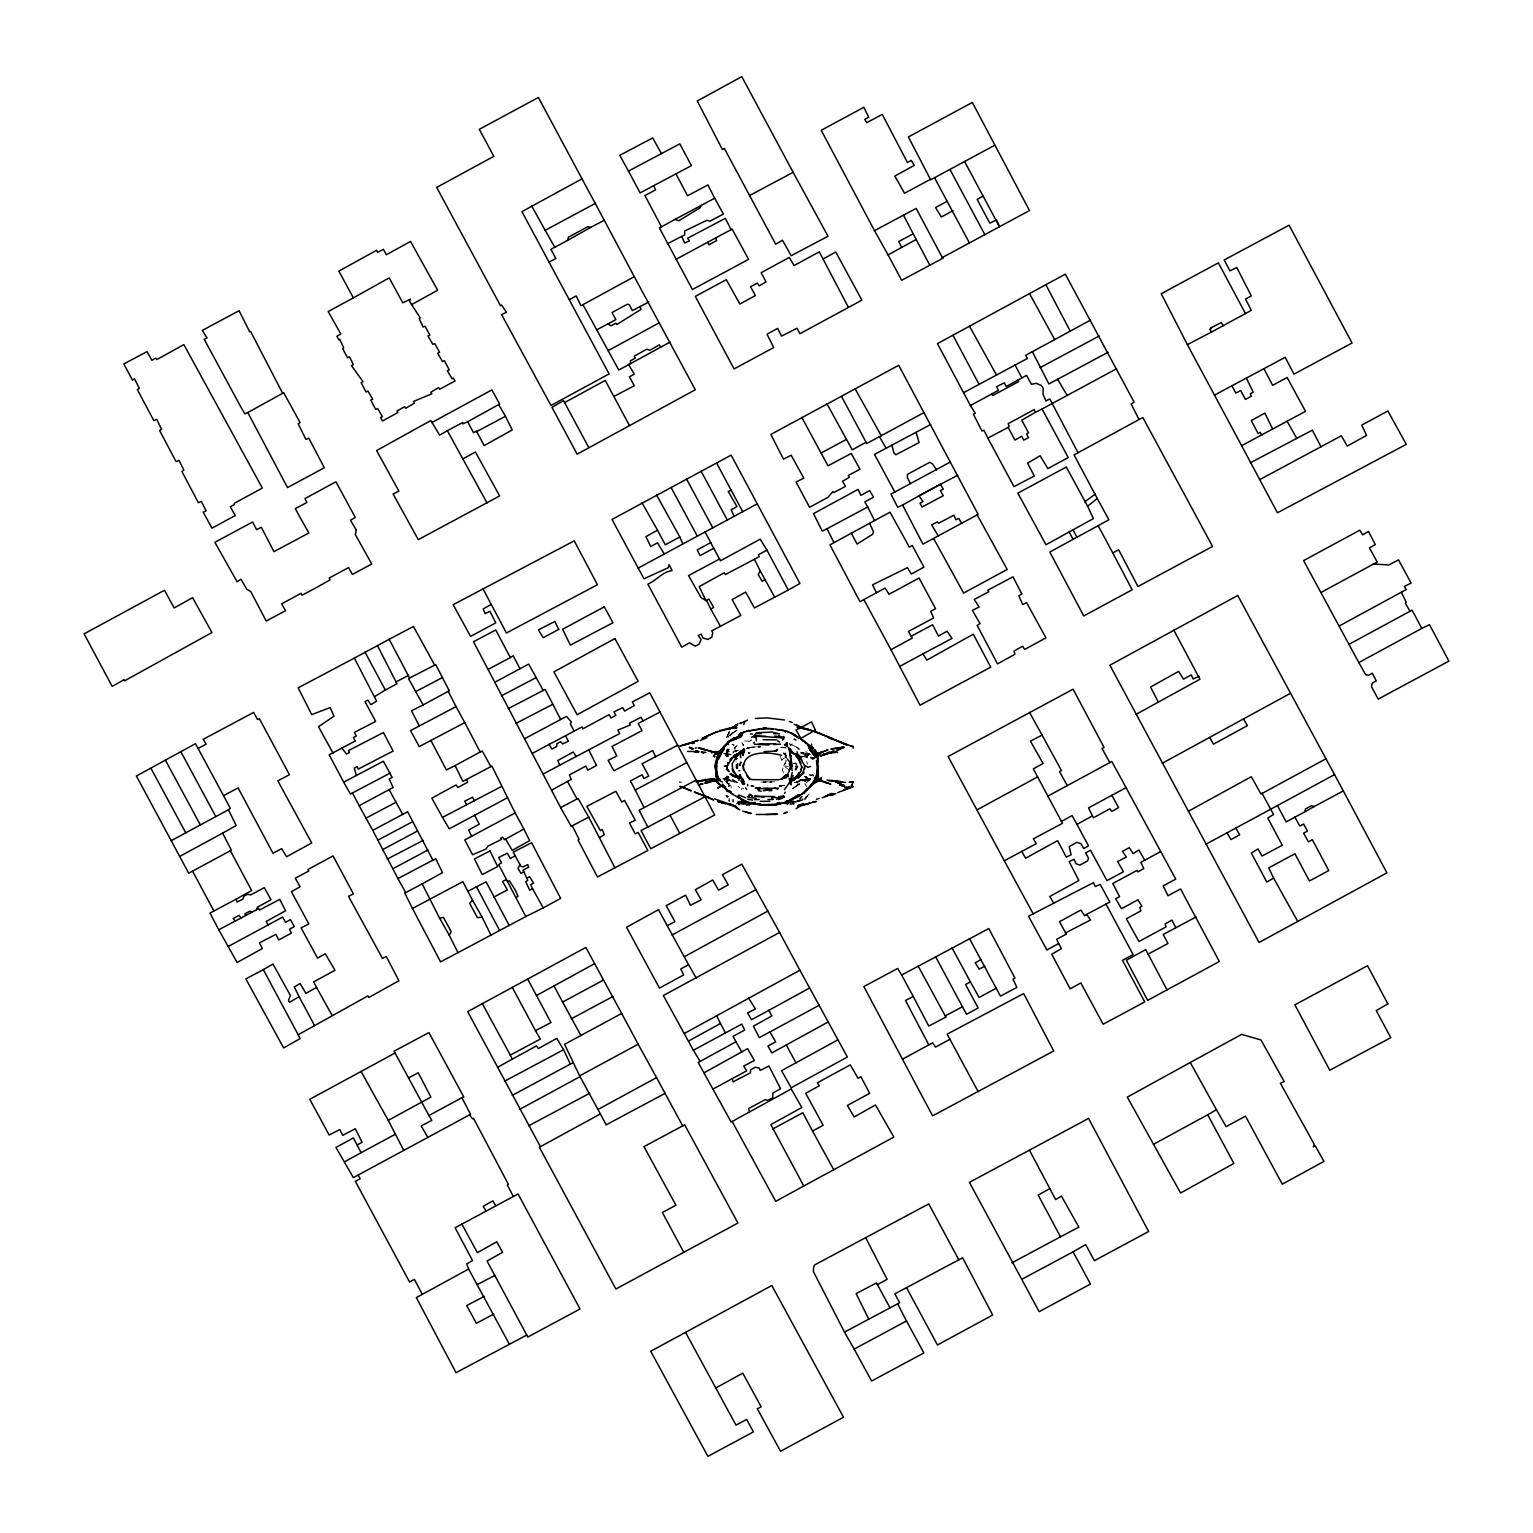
<?xml version="1.0" encoding="UTF-8"?>
<svg xmlns="http://www.w3.org/2000/svg" width="1533" height="1533" viewBox="0 0 1533 1533"><rect width="100%" height="100%" fill="white"/><g stroke="black" fill="none" stroke-linecap="round" stroke-linejoin="round"><path stroke-width="0.75" stroke-dasharray="5 3.75" d="M780.22 755.903L781.523 760.023L786.352 760.502L783.459 765.829L782.482 770.064L783.459 772.613M727.274 736.051L729.21 731.816L727.274 735.802L728.232 737.143L727.274 735.802M736.951 767.899L737.929 764.986M735.993 767.037L736.951 768.627L737.929 766.807M727.274 750.327L729.21 749.12L726.297 751.304L727.274 753.719L726.297 751.055L727.274 749.254L729.21 749.12L728.232 750.097M804.768 799.862L809.596 793.327L805.093 798.731M736.951 729.995L726.297 737.737L733.081 732.659M795.071 770.064L797.007 766.443M804.768 798.655L805.726 797.064M729.21 732.659L726.297 737.507M804.768 799.095L806.703 796.355M736.951 730.36L730.168 734.594M726.297 751.668L728.232 750.691L726.297 751.783L727.274 750.576L728.232 751.917M734.058 751.553L733.081 752.875L734.058 752.396M735.993 765.235L737.929 763.415M798.942 781.696L801.855 779.76L810.574 778.783M726.297 751.783L727.274 750.576L728.232 751.419L726.297 752.281L727.274 752.875L727.274 749.254L728.232 749.848L726.297 750.212M730.168 784.839L728.232 786.774L730.168 784.474L728.232 784.839L729.21 785.203M790.223 745.977L792.178 743.927L790.223 745.498M794.113 787.502L797.007 785.931L792.178 788.594L794.113 787.751M730.168 735.323L732.122 733.866M726.297 751.055L727.274 749.982M734.058 748.526L736.951 745.728L734.058 748.526L735.993 746.456M728.232 784.839L729.21 783.746L727.274 783.382M798.942 781.811L796.049 782.06L798.942 781.811L799.919 780.719L798.942 780.354L800.878 779.875L804.768 780.125M796.049 786.41L797.984 784.839L794.113 788L795.071 786.774M789.265 769.949L783.459 765.829L786.027 763.012M748.583 741.857L751.477 739.922L749.541 741.263M731.145 780.968L723.404 779.032L728.232 776.369M795.071 769.585L797.007 767.535L795.071 768.627M796.049 770.198L797.984 766.193L795.071 768.991L797.007 767.65L797.007 764.009L795.071 762.208M805.726 797.792L807.661 795.991L804.442 798.195M725.339 778.419L728.232 776.848L723.404 778.783L728.232 777.212M798.942 781.217L799.919 780.354M742.777 745.613L743.735 744.885L741.8 743.064L743.735 742.949M748.583 741.014L744.712 741.014M736.951 765.101L737.929 764.373L736.951 764.622M728.232 777.097L723.404 778.783L727.274 776.982M807.661 754.945L801.855 756.88L809.596 754.332L805.726 753.853L807.661 753.24L809.596 754.332L806.703 755.06L808.638 754.447M799.919 780.853L800.878 779.76L798.942 780.719M809.596 779.875L805.726 783.382L810.574 778.917L808.638 780.489M781.523 760.023L785.394 757.474M732.122 733.636L733.081 732.41M735.016 747.433L734.058 748.027L735.016 747.548M725.339 778.304L728.232 776.484M806.703 755.903L808.638 754.696L800.878 757.245M805.726 757.245L807.661 756.995L806.703 757.245M796.049 766.922L797.007 766.328M797.007 784.724L797.984 784.11M808.638 778.553L804.768 776.848L809.596 779.281L805.726 781.083L801.855 780.719L805.726 781.083L810.574 778.917L804.768 777.212M806.703 756.152L808.638 755.06L805.726 756.152L808.638 754.696M727.274 755.539L725.339 754.945L728.232 755.539M747.606 748.027L753.431 747.069L746.648 748.391L751.477 747.184L747.606 748.276M735.993 766.193L737.929 766.193M728.232 784.11L729.21 783.267M796.049 786.046L799.919 783.995L798.942 783.746M792.178 788.709L795.071 787.272M807.661 778.419L809.596 778.917L804.768 776.982L809.596 779.281L804.768 781.217L807.661 780.24L799.919 780.125L800.878 779.76M726.297 778.304L724.362 779.147L729.21 781.217L735.016 781.217M809.596 779.76L805.726 779.032M726.297 752.511L729.21 751.304L725.339 752.76M731.145 733.866L730.168 735.802M727.274 756.152L726.297 755.788M798.942 749.369L799.919 749.005M808.638 779.875L802.832 779.76L809.596 779.281M803.79 756.516L800.878 756.995L806.703 755.654L807.661 756.995L800.878 756.631M797.984 784.609L799.919 783.995M796.049 785.682L797.984 785.088L797.984 783.018M723.404 753.853L728.232 752.396L727.274 752.646M726.297 778.055L729.21 777.212M722.426 778.917L726.297 777.825L730.168 778.783M732.122 733.272L733.081 733.023M746.648 748.161L754.389 746.954M725.339 753.604L727.274 753.125L724.362 753.968L728.232 756.267L725.339 754.811L728.232 756.018L725.339 754.945L727.274 755.788M735.993 751.189L737.929 750.691M803.79 752.511L800.878 752.76L808.638 754.083L802.832 753.719M727.274 781.581L726.297 781.811L727.274 782.175M726.297 782.309L727.274 782.539M805.726 777.097L806.703 776.848L804.768 776.618L806.703 776.484L806.703 777.825M779.569 786.046L787.33 784.724M794.113 782.673L797.984 781.696L795.071 782.424L797.007 781.945M784.417 785.337L779.262 786.046M807.661 780.01L808.638 779.76M727.274 777.691L723.404 778.553L726.297 777.825M735.016 750.94L738.254 750.423M735.016 751.055L736.951 750.94M809.596 753.853L803.79 754.217M805.726 754.945L809.596 754.217L806.703 753.719L808.638 754.083M807.661 754.696L809.596 754.332M761.173 782.06L775.698 781.811M748.583 747.797L751.477 747.184M737.277 750.327L734.058 751.055M802.832 752.646L806.703 753.355M795.071 766.807L796.049 766.672M728.232 777.825L726.297 776.369L727.274 776.005M723.404 779.032L732.122 779.645M769.892 782.175L771.827 781.945L764.086 782.175M799.919 780.719L798.942 780.853L803.79 780.24M779.569 786.295L781.523 786.18M750.518 747.433L754.389 747.069M751.477 747.318L757.302 746.705M803.79 779.511L805.726 779.396L802.832 779.511M765.044 781.945L767.956 781.811M727.274 749.12L729.21 749.12M727.274 751.419L728.232 751.419L727.274 750.212M727.274 753.24L726.297 753.24L727.274 753.719M726.297 776.369L727.274 777.212M728.232 779.645L730.168 780.01L724.362 779.147L734.058 780.853L732.122 780.719M735.016 781.811L734.058 781.811L737.929 782.539L733.081 779.875L737.929 782.539M729.21 785.931L731.145 785.931M750.518 785.931L753.431 786.18L750.518 785.816L752.454 785.931M724.036 778.956L729.21 779.147M725.339 753.853L732.122 754.581L728.232 754.083L731.145 754.581M726.297 779.281L729.21 779.511M780.546 747.318L785.394 747.912L782.482 747.318M802.832 754.217L804.768 754.332M807.661 753.853L810.574 754.217M800.878 753.355L803.79 753.719M737.929 763.894L735.993 764.986L736.951 763.894L736.951 768.742M805.726 777.825L810.574 778.917M763.108 781.945L766.021 782.309M780.546 786.18L781.523 786.295M729.21 781.083L726.297 779.875M751.477 785.816L754.389 786.18M728.232 785.931L729.21 786.046M783.459 765.829L790.223 766.807M797.007 764.143L793.136 763.3L797.007 765.101L795.071 763.051M727.274 754.447L730.168 754.945M786.352 747.912L782.482 747.184L784.417 747.663M679.809 781.945L681.744 782.309M724.362 779.032L729.21 780.01M800.878 756.018L803.79 756.631M781.523 747.184L784.417 747.797M726.297 776.12L727.274 776.369M733.081 780.125L732.122 779.875L735.016 781.332L733.081 779.875M752.454 786.046L753.431 786.295M797.984 747.663L789.265 743.792L798.942 748.526M807.661 778.304L809.596 778.917L805.726 777.576M805.726 778.055L807.661 778.668M736.951 782.175L734.058 780.604L734.058 782.06M805.726 751.783L806.703 752.147M728.232 780.604L726.297 780.125L728.232 778.304M726.297 782.788L727.274 783.152M725.339 754.811L728.232 756.152M725.339 754.332L727.274 755.309M805.726 777.212L808.638 778.668M807.661 753.24L808.638 753.853L807.661 752.875M733.081 780.354L734.058 780.968M737.929 786.295L739.864 787.866M742.777 744.406L743.735 745.134M724.362 780.24L726.297 781.696M804.768 783.88L806.703 786.544M742.777 788.115L743.735 788.958M727.274 782.903L728.232 783.746M795.071 762.687L796.049 763.779M800.878 752.281L801.855 753.719M736.951 766.557L737.929 768.014M736.951 766.922L737.929 768.493M735.993 767.286L736.951 768.857L735.993 761.709M806.703 761.594L807.661 764.143M797.984 748.161L797.984 749.484M796.049 765.465L796.049 767.65M741.8 788.115L741.8 789.687M735.016 747.069L735.016 749.618M733.081 751.668L733.081 752.646M731.145 786.659L731.145 787.636M729.21 731.567L729.21 733.502M729.21 798.291L729.21 801.548L728.232 798.655M728.232 733.751L728.232 734.844M727.274 779.76L727.274 783.88M679.809 781.581L679.809 782.673M737.929 764.258L736.951 765.35L737.929 764.373M780.546 785.816L779.569 785.931L782.482 785.816L780.546 785.816M727.274 750.576L726.297 750.576L727.274 750.691M727.274 756.631L726.297 756.516L727.274 756.746M734.058 745.249L732.122 744.291L734.058 745.249"/><path stroke-width="1.5" d="M790.223 782.424L792.178 772.498M816.38 775.641L817.357 769.949L817.357 781.083L813.486 783.516L819.293 780.489L830.905 784.11L820.251 780.24L816.38 775.641L816.38 780.853L814.445 782.175M716.62 761.345L717.578 756.746L722.426 752.032L724.362 747.318L723.404 749.484M716.62 763.779L717.578 759.659M727.274 766.557L728.232 762.687L727.274 766.557L724.362 766.078M817.357 770.428L818.315 766.557M743.735 752.032L742.777 755.539L744.712 750.097M743.735 764.143L742.777 765.599L743.735 770.313C740.573 749.656 768.953 751.783 781.523 755.309M549.044 262.143L555.827 258.502L550.979 249.304L567.44 240.47L568.417 237.193L587.791 226.673L590.684 227.401L604.251 220.254L538.39 97.48L479.292 129.328L493.837 156.328L436.675 187.428L500.601 305.853L501.578 305.01L506.427 312.272L501.578 314.572L550.979 405.498L609.099 373.899L521.929 211.65L581.984 178.844M743.735 724.668L744.712 721.526L747.606 720.069M1205.781 844.3L1277.449 805.553L1286.168 821.899L1304.583 811.973L1305.541 808.945L1311.367 805.783L1314.26 806.511L1343.33 790.894L1237.744 595.475L1109.873 665.226L1259.053 942.488L1386.905 872.871L1343.33 790.894M790.223 768.627L786.352 777.691L778.611 779.76L752.454 779.645L749.541 778.917L746.648 775.526M236.178 899.143L210.021 913.074L218.74 929.784L256.509 909.797L257.487 907.134L271.034 899.756L264.27 887.645L250.703 894.908L247.79 894.295L243.919 896.115L242.961 899.028L237.136 902.056L236.178 899.143L251.661 890.539L230.352 850.719L231.33 850.106L222.611 833.147L236.178 825.52L228.417 809.788L230.352 808.332L195.496 743.677L136.399 776.005L188.712 873.235L230.352 850.719M719.514 751.304L716.62 759.18M789.265 770.198L792.178 765.714L789.265 748.89L792.178 770.677M797.984 775.755L795.071 777.825L800.878 771.521L801.855 767.037L797.984 757.973L798.942 759.295M716.62 760.387L721.449 752.511L720.491 751.668L723.404 749.369L721.449 751.189L722.426 751.917M800.878 769.585L801.855 767.037M790.223 768.991L791.2 766.557L790.223 769.106L790.223 762.208M791.2 778.304L790.223 780.719L791.2 784.839L790.223 783.516M661.394 153.53L652.694 137.913L619.754 155.35L628.473 171.083L679.809 143.853L691.421 165.641L675.938 173.881L687.551 195.783L707.901 184.899L714.685 198.217L701.118 205.479L700.14 207.779L678.832 220.733L674.961 219.411L659.458 227.995L692.399 289.507L748.583 259.364L732.122 229.088L675.938 259.364M735.016 726.968L737.929 723.825M751.477 795.378L752.454 796.106L749.541 794.171L748.583 797.428L756.325 798.291M519.974 864.516L518.039 868.387L520.952 873.35L523.864 871.894L527.735 880.249L525.8 881.82L529.671 890.175L532.583 888.738L543.238 907.862L560.656 898.415L531.606 842.728L513.21 852.156L520.952 866.337L522.887 866.931L527.735 864.631L528.693 867.18L522.887 870.207L523.864 871.894M728.232 764.143L732.122 758.088L739.864 752.875M784.417 744.521L786.352 746.092L787.33 744.157L786.352 745.364L787.33 746.456M718.555 759.18L721.449 753.604M717.578 755.903L714.685 766.078L715.643 770.313M735.016 738.714L729.21 740.765L719.514 751.189L717.578 757.474L718.555 756.516M794.113 777.461L793.136 780.354M405.689 892.608L404.712 892.972L412.473 908.475L440.546 961.862L457.984 952.664L449.265 935.226L451.2 931.719L443.459 917.424L439.588 918.152L422.15 883.889L442.5 872.622L435.717 858.71L397.928 878.562L405.689 892.608L422.15 883.889M738.887 752.646L732.122 763.894L733.081 771.77L738.887 778.055L730.168 774.069L735.016 777.097M730.168 774.069L737.929 777.825L739.864 774.682L743.735 781.217L743.735 784.474L744.712 783.382M792.178 777.346L793.136 775.641M798.942 772.613L797.007 776.982M799.919 772.364L797.984 775.161M799.919 776.484L803.79 772.728L794.113 779.511L795.071 779.511L791.2 780.125M741.8 780.354L742.777 778.783L742.777 781.945L743.735 781.447L742.777 779.875M746.648 805.304L755.367 802.391M793.136 779.396L791.2 782.424M795.071 779.032L796.049 777.461L794.113 780.01M797.007 796.7L801.855 794.171L807.661 788.364L803.79 793.078L790.223 800.092L791.2 799.613M814.445 778.783L816.38 776.733L812.509 783.018M715.643 752.99L714.685 754.447L718.555 752.76M731.145 759.659L732.122 758.203L730.168 760.138M735.993 757.245L737.929 754.945M749.541 795.991L747.606 796.834L749.541 795.378M818.315 754.447L820.251 753.853L817.357 755.424L818.315 759.18L817.357 769.336L817.357 755.06L820.251 752.511L828.012 749.848L825.099 751.055M852.233 784.724L851.256 786.18L853.191 781.945L849.32 782.309L853.191 781.945M726.297 744.77L732.122 739.078M716.62 731.931L734.058 727.447L735.993 724.917M725.339 745.498L719.514 752.281M723.404 750.212L724.362 748.89M731.145 739.673L731.145 741.014L736.951 737.507L740.822 737.009L742.777 732.774L744.712 731.816L766.021 728.06L746.648 731.088M715.643 766.807L716.62 765.465L715.643 774.912L717.578 778.419M739.864 753.125L742.777 752.032L743.735 748.89M753.431 736.415L755.367 735.572L754.389 735.936M798.942 776.12L802.832 773.705L804.768 765.35L804.768 768.857M803.79 793.078L814.445 783.152M806.703 789.936L811.551 783.995M713.707 756.018L714.685 754.811L713.707 755.788L714.685 756.746L713.707 755.788M735.993 759.544L736.951 758.318M816.38 757.359L814.445 755.175L816.38 754.945L815.422 754.696L815.422 756.995L809.596 749.484L808.638 745.862L808.638 747.548L809.596 747.797L808.638 747.069L809.596 745.862L812.509 747.433L810.574 746.59M784.417 789.687L790.223 781.581L789.265 783.267L790.223 783.746L789.265 778.304M784.417 793.327L785.394 792.101M775.698 804.097C763.166 804.882 747.836 806.071 737.929 796.834C753.105 807.144 778.304 808.772 793.136 797.792L799.919 795.627L797.984 794.899L799.919 795.627M799.919 798.885L801.855 796.585M736.951 803.733L737.929 802.64M767.956 799.498L772.804 799.498L771.827 797.428L782.482 798.041L778.611 799.613M787.33 804.461L788.288 803.369L784.417 803.484M817.357 777.461L815.422 777.212L815.422 780.719L821.228 781.083M790.223 802.64L787.33 801.069L795.071 802.027L800.878 800.226M801.855 800.226L802.832 799.134M412.473 908.475L462.832 881.705L472.528 900.235L469.615 903.263L477.357 917.539L482.205 917.309L490.924 935.111L457.984 952.664M515.145 812.931L523.864 829.046L504.491 839.701L502.556 837.152L500.601 838.359L501.578 839.337L488.011 846.101L486.076 849.014L472.528 854.705L464.767 839.931L515.145 812.931L491.901 766.078L462.832 781.332L455.09 765.599L482.205 750.94L490.924 766.672M1008.177 427.42L1009.136 426.442L1008.177 423.664L1034.334 409.503L1035.292 412.396L1021.745 420.157L1028.509 432.747L1026.573 433.954L1028.509 437.71L1023.68 440.124L1021.745 436.253L1014.961 440.124L1008.177 427.42L987.827 438.074L1013.984 486.632L1034.334 475.977L1027.551 463.138L1040.14 455.742L1047.882 468.581L1068.233 457.562L1042.076 409.004L1035.292 412.396M739.864 735.438L741.8 735.074L737.929 737.373L739.864 733.636L744.712 731.816M737.929 737.373L741.8 735.936M739.864 737.507L740.822 736.53M787.33 745.613L785.394 745.134L786.352 744.157M798.942 776.618L799.919 776.12M799.919 805.553L797.984 805.553L802.832 803.982L800.878 805.189M788.288 590.033L799.919 583.479L731.145 455.148L612.012 519.438L643.975 578.765L668.177 567.747L669.154 564.604L672.067 570.525C662.333 571.886 656.526 580.509 647.846 584.092L681.744 647.175L689.486 642.825L695.311 646.217L699.182 644.032L701.118 639.548L698.205 635.543L701.118 634.106L703.053 638.092L707.901 639.433L711.772 637.249L712.749 632.88L711.772 630.829L740.822 615.461L732.122 599.595L745.67 592.083L754.389 607.949L788.288 590.033L766.979 550.194L758.26 554.793L759.237 556.613L754.389 559.277L760.196 570.774L758.26 574.645L762.15 581.314L765.044 579.608M728.232 742.949L723.404 747.184M704.988 783.018L706.924 781.332M735.993 756.88L737.929 755.175M742.777 752.032L743.735 748.526M782.482 740.171L784.417 737.507L783.459 736.415M1325.892 758.816L1260.988 794.037L1251.311 776.733L1188.343 811.244M730.168 759.295L736.951 754.083L734.058 756.516L734.058 755.175M256.509 909.797L258.445 908.226L259.422 910.046L279.753 899.392L285.579 910.774L266.205 921.429L268.141 924.936L282.666 917.06L285.579 922.387L290.408 919.608L294.298 926.622L289.45 929.285L291.385 933.156L278.795 939.94L275.883 934.383L259.422 942.852L262.335 948.544L237.136 962.475L218.74 929.784M722.426 752.032L721.449 749.254L723.404 747.663M1087.606 506.235L1066.297 467.009L1017.855 493.166L1045.947 544.752L1093.412 518.595L1087.606 506.235L1097.283 498.493L1074.039 454.899L1142.813 417.493L1212.565 546.438L1137.965 586.507L1118.592 549.715L1112.786 552.972L1132.159 589.783L1083.735 615.94L1049.818 552.014L1108.915 519.802L1097.283 498.493M409.56 678.046L408.583 678.774L423.127 704.931L449.265 690.77L435.717 664.613L409.56 678.046L389.21 639.299L413.431 626.48L434.74 665.226M488.011 669.461L510.297 657.58L495.772 629.986L473.486 641.733L560.656 807.604L578.094 798.406L588.749 817.166L614.905 867.774L597.468 876.991L578.094 840.065L579.072 839.337L572.288 825.77L588.749 817.166M572.288 825.77L571.311 826.498L560.656 807.604M721.449 749.254L723.404 747.797L721.449 749.733L722.426 750.212M732.122 740.171L739.864 737.373M753.431 742.949L754.389 742.221M755.367 733.866L755.367 735.936L783.459 737.986L778.611 735.572M822.205 754.811L832.86 752.032L820.251 756.152L827.034 753.604L823.164 754.083M791.2 779.511L792.178 778.783M797.984 777.576L798.942 776.848M771.827 798.041L772.804 797.313L771.827 797.428L772.804 799.498M816.38 778.419L817.357 779.032L816.38 780.24L814.445 780.719L815.422 779.281M791.2 799.862L798.942 796.355M796.049 808.696L803.79 803.848M540.325 1146.512L467.68 1011.627L585.855 947.451L621.689 1013.447L564.546 1044.318L580.03 1076.645L600.38 1113.935L539.348 1147.24L615.883 1289.023L737.929 1223.027L684.657 1124.839L643.975 1146.627L675.938 1205.225L662.371 1212.488L683.68 1252.097M1084.693 501.885L1095.348 494.009M729.21 729.382L736.951 724.917L735.993 726.968L734.058 727.332M719.514 786.774L717.578 788.115L720.491 786.774M815.422 757.359L812.509 759.295M1349.136 644.262L1412.104 610.134L1421.781 628.415L1358.813 662.563L1303.606 560.599L1359.79 530.207L1362.703 534.806L1368.509 531.434L1375.293 544.617L1369.467 547.894L1377.228 562.055L1321.044 592.447M1086.629 914.396L1084.693 915.738L1080.822 910.046L1059.514 921.659L1066.297 934.134L1056.601 939.346L1061.449 948.659L1051.772 954.235L1070.168 988.862L1080.822 982.921L1103.108 1024.216L1144.749 1001.93L1122.482 960.29L1133.136 954.599L1106.002 904.106L1086.629 914.396L1090.5 919.972L1065.32 933.041M876.435 592.696L872.564 584.82L907.44 567.632L911.311 574.051L923.901 567.133L912.288 545.461L909.376 547.166L890.002 512.175L829.947 544.867L859.975 601.645L885.154 588.097L889.025 594.267L919.053 578.037L935.532 608.678L930.684 611.341L933.597 617.991L908.398 631.443L912.288 638.092L890.96 649.724L920.03 705.18L990.74 667.162L973.302 634.221L926.813 660.129L922.943 653.844L899.679 666.433M282.666 393.272L283.643 392.659L300.104 422.571L298.168 423.779L305.91 439.396L308.823 438.189L324.325 467.737L287.514 487.59L247.79 412.53L244.897 413.853L241.007 407.318L204.215 339.272L207.108 338.065L202.279 330.438L239.071 310.701L249.726 331.894L250.703 331.645L282.666 393.272L247.79 412.53M510.297 657.58L513.21 655.779L519.974 668.733L494.795 682.281M688.528 743.792L698.205 740.286L679.809 746.092L688.528 743.792L684.657 744.77M733.081 740.401L734.058 739.807M717.578 752.032L721.449 749.982M719.514 754.581L718.555 753.489L720.491 752.281M817.357 753.355L819.293 753.24L818.315 754.217L823.164 751.917L820.251 752.511M817.357 778.668L821.228 778.668L818.315 779.396L818.315 766.328M799.919 800.456L797.007 801.318M835.753 793.557L830.905 795.493L834.795 793.692M852.233 786.774L853.191 786.659L840.601 791.507M344.657 1161.765L361.117 1152.682L353.376 1137.908L335.938 1147.47L353.376 1177.631L470.574 1114.299L461.874 1097.705L428.933 1115.507L394.058 1051.216L428.933 1032.571L463.809 1096.996L461.874 1097.705M1067.255 785.567L1059.514 771.655L1061.449 770.562L1042.076 735.074L1030.444 741.129L1043.053 763.53L1033.357 768.857L1047.882 796.106L1111.827 761.479L1175.754 879.156L1163.164 885.825L1167.993 895.751L1180.582 888.968L1219.329 961.498L1147.661 1000.359L1126.353 960.175L1145.726 949.636L1167.035 989.839M772.804 1128.959L802.832 1112.728L812.509 1131.009L823.164 1125.318L805.726 1093.355L819.293 1085.728L817.357 1082.815L850.278 1064.898L858.039 1078.331L860.933 1076.76L869.652 1093.355L847.385 1105.465L854.168 1116.963L875.477 1104.986L893.873 1137.064L803.79 1185.986L770.85 1124.59L801.855 1107.516L791.2 1088.986L731.145 1122.041L698.205 1062.484L735.993 1041.769L733.081 1036.327L744.712 1030.023L741.8 1024.101L693.376 1050.258L663.348 995.53L779.569 932.447L741.8 864.152L722.426 874.691L728.232 884.848L718.555 890.175L712.749 880.019L695.311 889.696L701.118 899.871L690.463 905.313L685.615 895.138L666.242 905.677L674.961 921.659L667.219 925.664L658.5 909.682L626.537 927.235L659.458 988.133L683.68 974.931L680.767 969.009L688.528 964.64L667.219 925.664M958.777 1259.724L928.749 1203.903L814.445 1265.051L813.486 1267.944L813.486 1271.7L844.472 1332.12L899.679 1302.705L894.85 1293.852L962.647 1257.788L992.675 1315.046L937.468 1344.958L906.463 1287.567M994.61 145.309L930.684 179.802L908.398 136.954L972.344 102.443L1029.486 210.558L942.316 257.544L916.159 208.392L874.5 230.659L821.228 130.286L863.846 107.291L868.694 117.217L864.823 119.382L866.758 122.659L882.261 114.419L907.44 162.498L911.311 160.428L914.224 165.411L894.85 176.065L904.527 193.254L930.684 179.208M468.638 1269.037L416.344 1297.608L456.048 1372.687L526.758 1335.032L487.053 1261.046L502.556 1252.327L496.73 1241.807L477.357 1252.691L461.874 1224.12L455.09 1227.761L472.528 1260.567L466.703 1263.958L468.638 1269.037L509.32 1344.115M696.269 780.01L639.127 810.267L647.846 827.092L704.988 796.7L649.781 692.82L632.343 701.903L634.279 705.544L624.602 711.101L622.666 707.594L613.947 711.944L615.883 715.336L611.035 718L609.099 714.608L582.942 728.788L581.984 726.968L532.583 753.24M599.403 837.631L604.251 834.738L602.316 829.525L600.38 830.618L586.813 806.396L615.883 791.258L621.689 802.027L624.602 800.456L635.256 820.327L629.431 822.991L635.256 833.875L638.15 832.419L647.846 850.47L614.905 867.774M390.187 773.092L352.418 792.963L359.182 805.668L393.1 787.502L389.21 779.032L392.122 777.346L383.403 761.23L343.699 782.175L329.154 754.811L355.311 741.014L353.376 737.507L356.288 736.051L354.353 732.41L375.662 721.391L365.007 701.654L367.901 700.083L370.814 704.682L376.62 701.175L354.353 658.079L389.21 639.299M670.113 342.051L618.776 370.028L582.942 304.645L634.279 276.668L695.311 389.765L577.136 454.17L551.957 407.318L563.569 400.65L588.749 447.521M1294.887 817.166L1299.735 826.019L1303.606 824.064L1307.477 831.097L1303.606 833.147L1308.454 841.866L1312.325 839.701L1328.785 870.572L1309.412 880.977L1294.887 853.747L1268.73 867.908L1273.578 878.083L1266.795 882.069L1251.311 853.019L1258.076 848.899L1261.966 856.046L1282.297 845.258L1267.772 818.028L1273.578 814.502L1261.966 793.193M704.03 1072.774L747.606 1048.668L754.389 1060.414L743.735 1066.106L746.648 1070.839L712.749 1089.235M1207.717 1114.778L1216.435 1109.7L1190.279 1062.484L1127.311 1097.111L1180.582 1193L1233.873 1163.451L1207.717 1114.778L1153.468 1144.327M447.329 430.677L439.588 435.161L430.869 420.521L376.62 450.549L398.906 491.097L393.1 494.009L418.279 539.654L499.643 495.945L475.422 452.005L462.832 458.904L447.329 430.677L462.832 422.456L462.832 423.913L467.68 421.728L499.643 404.041L491.901 389.88L431.827 422.571M1073.081 1251.848L1085.671 1244.585L1094.39 1260.682L1148.619 1231.497L1088.564 1118.419L969.431 1182.345L1039.163 1311.654L1090.5 1284.06L1073.081 1251.848L1021.745 1279.327M397.928 878.562L372.749 830.369L407.625 811.724L432.804 860.032M263.293 969.603L272.989 964.046L290.408 995.53L288.472 1000.244L289.45 1002.295L299.127 996.737L294.298 986.926L300.104 983.534L305.91 993.346L316.564 987.405L313.671 981.848L334.98 970.332L325.283 953.756L317.542 958.106L301.062 927.829L308.823 923.958L291.385 891.631L300.104 886.783L295.256 878.198L308.823 871.051L307.846 869.594L333.044 855.912L353.376 893.816L348.528 896.364L382.445 958.355L386.316 956.535L398.906 980.756L368.878 997.466L367.901 995.894L298.168 1034.756L300.104 1038.627L283.643 1047.94L245.855 978.935L263.293 969.603L298.168 1034.756M515.145 855.797L510.297 858.576L507.385 853.249L498.666 857.484L501.578 862.811L498.666 864.631L525.8 916.581L490.924 935.111M1339.44 625.866L1406.278 589.534L1404.343 586.392L1411.126 583.134L1398.537 559.871L1388.841 564.968L1373.357 563.991M1077.91 452.484L1049.818 398.963L1045.947 400.899L1043.053 394.479L1043.053 387.945L1041.099 385.281L1036.27 383.346L1031.422 384.304L1026.573 375.355L1006.242 386.488L1004.307 382.867L996.546 386.623L998.481 390.359L970.389 405.498L937.468 343.622L1065.32 274.139L1134.094 402.106L1131.201 404.041L1138.942 419.429M942.316 257.544L943.274 258.023L901.634 280.309L888.067 254.88L916.159 239.493L903.569 215.291M801.855 417.493L828.012 465.802L851.256 453.442L859.975 469.309L848.343 475.364L849.32 477.3L842.537 481.305L845.449 486.383L833.818 492.553L832.86 491.595L828.012 497.286L809.596 507.327L796.049 482.033L803.79 478.143L791.2 455.263L783.459 459.133L770.85 434.433L898.721 365.295L978.15 514.36L922.943 544.138L902.592 505.028L897.744 507.327L890.96 494.124L950.058 462.161M374.684 696.576L385.339 690.042L365.007 652.138M1260.011 479.484L1341.394 435.774L1347.2 446.065L1366.574 435.41L1361.726 425.12L1387.882 410.959L1406.278 444.359L1277.449 512.769L1241.615 445.701L1305.541 411.323L1287.145 377.54L1272.62 385.281L1263.901 368.687L1285.21 357.304L1293.929 374.148L1352.049 343.028L1289.081 225.217L1224.177 259.958L1229.983 270.862L1236.767 267.47L1251.311 295.926L1245.486 299.069L1251.311 310.337L1211.587 332.009L1187.366 344.599L1161.228 293.742L1218.371 262.871L1245.486 313.594M638.15 568.111L757.302 503.82M497.708 1067.198L536.454 1045.889L538.39 1048.553L556.786 1038.378L563.569 1049.76L570.353 1064.055L512.233 1095.405M353.376 297.862L389.21 277.875L402.777 302.825L410.518 299.069L409.56 301.369L420.214 317.848L419.237 318.692L423.127 327.046L425.063 326.203L429.892 335.152L427.956 335.88L432.804 344.35L434.74 343.507L439.588 352.341L437.652 353.203L442.5 361.558L444.436 360.696L449.265 369.913L447.329 370.756L452.178 378.862L453.155 378.019L455.09 380.931L439.588 389.286L438.61 387.581L430.869 392.18L431.827 393.751L413.431 401.512L414.408 403.198L405.689 408.295L404.712 406.705L396.97 410.959L397.928 412.53L382.445 421L380.491 417.493L382.445 416.65L377.597 408.525L375.662 409.368L370.814 400.17L372.749 399.212L367.901 391.087L365.965 391.95L361.117 382.618L363.072 381.774L351.44 365.544L353.376 364.701L349.505 356.825L347.569 357.802L342.721 348.719L343.699 347.876L339.809 339.272L338.85 339.885L336.915 336.244L340.786 333.945L328.196 311.544L353.376 297.862L338.85 271.111L376.62 250.281L377.597 252.466L383.403 249.304L386.316 254.765L410.518 241.447L437.652 290.235L411.496 304.645M567.44 240.47L590.684 227.401M582.942 304.645L581.007 305.738L576.159 295.926L569.375 299.682M596.509 329.94L615.883 319.65L612.012 312.521L627.495 304.166L629.431 304.875L632.343 310.567L648.804 301.982M982.998 196.147L977.173 199.424L989.762 223.147L996.546 219.89L999.459 226.673L964.583 161.521M490.924 604.558L483.182 608.908L485.118 613.641L489.947 611.341L495.772 622.839L470.574 636.406L453.155 604.673L574.223 540.862L597.468 584.705L506.427 633.014L483.182 589.17M352.418 792.963L350.463 794.037L343.699 782.175M1042.076 409.004L1116.656 368.687M738.887 737.373L740.822 736.3M516.104 897.457L518.039 896.364L515.145 889.811L509.32 880.747L507.385 881.59M512.233 987.29L535.477 1030.636L550.979 1022.53L536.454 995.53L594.574 963.682M1421.781 628.415L1429.523 624.659L1448.896 661.106L1378.186 699.125L1371.422 686.535L1372.38 683.009L1376.251 680.959L1372.38 673.217L1368.509 675.382L1365.596 674.539L1358.813 662.563M1304.583 811.973L1314.26 806.511M963.625 392.659L1027.551 358.396L1025.615 355.369L1090.5 320.148M902.592 505.028L919.053 495.83A1477.927 1477.927 0 0 1 940.361 484.332L957.799 475.249M823.164 259L835.753 251.968L861.91 300.161L799.919 333.696L797.007 328.254L781.523 336.129L777.633 328.369L766.979 334.194L773.763 347.512L734.058 368.936L695.311 296.406L726.297 279.696L739.864 304.032L755.367 295.562L750.518 286.728L757.302 283.203L759.237 285.866L766.021 281.88L761.173 272.682L789.265 257.429L794.113 265.535L819.293 251.853L848.343 307.194M923.901 412.645L866.758 443.516L841.579 396.549M684.657 1033.299L799.919 970.217L847.385 1057.023L791.2 1087.778L781.523 1070.705L837.689 1039.949M1214.5 395.092L1263.901 368.687M1136.03 714.378L1199.956 679.253L1173.818 630.101M1109.873 762.687L1102.131 748.641L1104.067 747.433L1073.081 689.198L948.122 756.516L1004.307 860.76L1021.745 851.428L1025.615 858.212L1057.578 840.659L1066.297 857.119L1071.126 854.705L1069.191 846.599L1076.952 842.364L1080.822 843.572L1083.735 848.535L1088.564 845.871L1076.952 824.428L1092.454 815.843L1088.564 807.853L1126.353 787.502M642.04 502.843L657.523 530.207L645.91 536.627L650.739 546.553L657.523 542.797L664.306 554.065M809.596 988.019L768.914 1010.285L771.827 1015.977L753.431 1026.152L759.237 1037.649L769.892 1031.958L775.698 1041.903L767.956 1046.004L771.827 1052.922L828.012 1022.032M1058.536 943.581L1046.924 950L1028.509 916.217L1093.412 882.682L1095.348 886.553L1100.196 884.369L1109.873 902.171L1106.002 904.106M1049.818 1188.65L1038.205 1195.069L1060.472 1236.824L1078.887 1227.147L1061.449 1196.142L1055.643 1199.534L1029.486 1150.267M171.274 840.659L228.417 809.788M403.754 1150.382L388.251 1120.355L430.869 1097.111L418.279 1072.774L408.583 1077.852M357.246 1144.94L362.095 1142.277L355.311 1128.71L342.721 1135.359L339.809 1129.553L329.154 1135.014L309.781 1099.295L395.035 1053.037M978.15 1091.649L947.145 1034.143L1023.68 993.576L1053.708 1050.967L932.62 1115.871L863.846 986.562L897.744 968.396L901.634 975.065L988.804 928.557L1014.961 978.092L1013.026 979.3L1016.896 987.405L1000.417 996.124L969.431 938.503M461.874 1224.12L518.039 1193.977L580.03 1308.99L527.735 1337.083L526.758 1335.032M951.993 947.816L970.389 981.848L965.56 984.512L978.15 1007.986L966.518 1014.29L935.532 956.649M868.694 1319.051L856.104 1293.622L876.435 1282.968L877.413 1284.654L887.09 1279.327L865.781 1237.917M1162.186 763.3L1290.039 693.548M688.528 1041.041L720.491 1023.488L716.62 1015.747M1196.085 916.945L1163.164 934.498L1167.993 943.466L1147.661 954.35M715.643 1388.055L742.777 1373.166L761.173 1406.834L757.302 1408.77L780.546 1451.272L843.514 1417.239L771.827 1285.516L650.739 1351.244L707.901 1456.35L753.431 1431.899L746.648 1419.424L735.993 1425.115L685.615 1332.484M551.957 789.936L571.311 779.396L569.375 774.912L585.855 766.078L587.791 770.198L596.509 765.465L588.749 749.848L619.754 733.502L617.818 730.11L630.408 724.917L629.431 723.212L641.062 717.291L642.998 720.912L660.436 711.829M684.657 956.535L767.956 911.004M1175.754 927.599L1171.883 920.087L1165.099 923.958L1166.057 926.871L1138.942 941.511L1126.353 918.765L1140.878 910.889L1139.9 907.383L1141.855 906.29L1137.965 899.756L1121.504 908.705L1115.698 898.779L1119.569 896.594L1112.786 883.525L1137.007 870.437L1137.965 871.894L1143.79 868.502L1140.878 862.332L1160.251 851.792M902.592 1059.092L932.62 1042.862L935.532 1047.096L950.058 1039.24M803.79 1185.986L775.698 1201.355L732.122 1121.447M1190.279 1062.484L1241.615 1034.392L1260.988 1039.949L1284.232 1081.608L1280.362 1083.179L1314.26 1144.327L1313.302 1146.876L1315.237 1145.783L1323.956 1161.401L1282.297 1184.166L1245.486 1116.12L1226.113 1126.659L1216.435 1109.7M608.122 350.655L659.458 322.677M564.546 402.604L605.228 380.433L629.431 425.484M865.781 442.424L852.233 449.821L827.034 403.926M710.795 542.567L697.247 549.945L700.14 555.636L713.707 548.258L704.988 531.779M977.173 809.788L1037.228 777.097M1021.745 851.428L1036.27 843.687L1033.357 838.838L1062.426 823.355L1061.449 821.401L1072.104 815.594L1076.952 824.428M598.445 1109.221L656.565 1077.622L682.722 1125.931M667.219 243.862L684.657 234.894L684.657 231.023L706.924 220.254L709.836 221.212L723.404 214.083L714.685 198.217M952.97 210.692L941.339 216.977L935.532 207.53L947.145 201.36L969.431 242.885M385.339 690.042L396.97 683.737L377.597 645.853M894.85 492.074L874.5 454.42L930.684 424.507M1107.937 352.341L1048.859 383.959L1032.399 351.747M464.767 722.618L456.048 706.617L410.518 730.609L419.237 746.59L464.767 722.618L480.27 752.147M179.993 856.276L222.611 833.147M720.491 626.48L710.795 609.042L713.707 607.47L708.859 599.116L705.966 600.553L699.182 586.641L724.362 572.71L725.339 574.53L754.389 559.277M507.385 797.792L449.265 828.797L442.5 817.415L501.578 786.41M467.68 891.401L486.076 881.82L509.32 925.664M580.03 1075.668L638.15 1044.203L656.565 1077.622M519.974 1109.221L580.03 1076.645M768.914 1010.285L751.477 1019.732L747.606 1012.949L755.367 1008.963L748.583 997.945M769.892 1031.958L819.293 1005.207M1277.449 805.553L1334.611 774.548M996.546 988.019L979.108 997.466L970.389 981.848M228.417 946.359L268.141 924.936M672.067 934.977L756.325 889.447M361.117 1152.682L395.035 1134.401M821.228 452.963L846.408 439.396M581.007 1035.599L562.611 1002.065L603.293 980.143M844.472 1332.12L854.168 1349.078L906.463 1320.986L897.744 1303.912M531.606 205.844L545.173 230.295L595.532 203.295M1040.14 367.613L1099.218 335.995M766.979 550.194L760.196 539.175L720.491 560.733L719.514 559.028L688.528 575.622L701.118 597.659L706.924 601.166L710.795 609.042M827.034 528.77L867.716 506.963L864.823 501.885L873.542 497.152L869.652 490.617L860.933 495.351L858.039 489.41L813.486 513.632L822.205 531.07L827.034 528.77L833.818 542.318M543.238 773.954L588.749 749.848M571.311 1018.774L612.97 996.488M665.284 1093.24L606.187 1124.839L600.38 1113.935M1012.048 1262.751L1060.472 1236.824M749.541 195.553L793.136 172.309L828.012 236.235L791.2 255.724L782.482 240.221L775.698 244.226L724.362 148.452L722.426 149.544L697.247 100.986L741.8 76.65L793.136 172.309M476.399 431.769L505.449 416.286L512.233 429.968L484.141 445.586L476.399 431.041L473.486 432.632L467.68 421.728M913.246 233.802L898.721 241.562L901.634 247.139M656.565 494.987L679.809 536.991L665.284 544.752L657.523 530.207M223.588 795.627L238.113 787.866L272.989 853.249L281.689 848.65L286.537 856.755L311.716 842.958L277.818 780.853L289.45 774.682L259.422 718.728L257.487 719.456L253.616 712.443L203.237 739.308L206.15 744.157L198.389 748.276M524.823 738.599L566.482 716.428L571.311 721.89L570.353 724.055L574.223 731.088M382.445 849.742L417.302 831.097M393.1 868.636L427.956 849.991M911.311 636.157L932.62 624.774L938.426 636.042L947.145 631.194L951.993 638.456L922.943 653.844M643.975 807.374L635.256 790.051L686.592 762.687M504.491 1081.244L563.569 1049.76M528.693 1125.797L589.726 1093.24M628.473 171.083L640.085 192.89L675.938 173.881M674.961 219.411L701.118 205.479M377.597 840.295L412.473 821.765M1250.334 462.774L1312.325 430.198L1321.044 446.793M647.846 827.092L641.062 830.484L650.739 848.765L714.685 815L704.988 796.7M512.233 1058.958L510.297 1055.087L540.325 1039.106L535.477 1030.636M354.353 658.079L298.168 687.857L311.716 714.608L330.132 707.594L334.002 716.198L318.5 726.719L333.044 753.125M519.974 668.733L528.693 664.134L543.238 690.406L545.173 689.428L560.656 719.456M359.182 805.668L365.965 818.143L395.993 802.276L402.777 814.502M635.256 790.051L630.408 780.968L642.04 774.797L643.975 778.553L648.804 776.005L642.04 763.779L677.873 745.134M493.837 897.092L507.385 889.945L502.556 881.456L506.427 879.52M918.095 965.982L945.209 1015.862L962.647 1006.664M484.141 1296.401L466.703 1305.599L476.399 1323.286L493.837 1314.088M501.578 695.733L536.454 677.452M642.998 720.912L638.15 723.461L642.04 730.609L612.012 746.456L616.841 755.903L608.122 760.387L613.947 770.792L652.694 750.576L655.587 756.88M613.947 396.415L634.279 385.76L629.431 376.811L634.279 374.148L628.473 364.337M415.366 691.728L442.5 677.567M508.362 708.572L543.238 690.406M387.274 859.074L423.127 840.41M981.043 959.677L975.237 962.705L979.108 969.124L984.933 966.097M477.357 1284.539L494.795 1275.456M395.993 681.917L408.583 675.382M516.104 723.327L552.915 704.203M945.209 1015.862L946.187 1016.954L928.749 1026.037L913.246 996.488L905.505 1000.493L928.749 1044.797M423.127 704.931L411.496 710.737L419.237 725.875M455.09 765.599L446.371 769.949L430.869 740.401M733.081 738.829L738.887 736.415M728.232 741.857L729.21 741.378M780.546 737.009L783.459 737.986M749.541 752.646L748.583 753.125L749.541 752.875M713.707 779.147L710.795 779.396L713.707 778.668L714.685 780.719C693.951 787.138 712.807 778.592 717.578 780.354L714.685 780.354L716.62 780.853L716.62 758.452L718.555 755.654M785.394 745.134L786.352 744.636M526.758 878.198L529.671 876.742L533.541 883.161L530.629 884.618L532.583 888.738M525.8 916.581L543.238 907.862M816.38 777.097L815.422 777.576L816.38 777.576M816.38 780.853L817.357 780.354M796.049 795.742L795.071 797.428M789.265 801.184L791.2 800.226L784.417 803.005L776.675 803.848M797.984 806.645L799.919 804.71L797.984 807.239M1198.998 676.245L1193.191 679.023L1191.256 674.903L1183.495 679.138L1178.647 671.397L1150.555 687.014L1158.316 702.018M846.408 787.751L849.32 786.41M741.8 722.618L739.864 723.461L744.712 721.526M746.648 731.203L748.583 730.36M706.924 779.396L711.772 779.147L700.14 780.968M710.795 781.332L712.749 780.489M844.472 787.751L846.408 786.908M837.689 792.714L839.624 791.871M742.777 511.696L731.145 490.253L728.232 491.461L736.951 506.599L731.145 509.742L734.058 516.161M822.205 797.792L832.86 793.557M570.353 1064.055L573.265 1062.848M700.14 740.535L706.924 737.737M705.966 783.018L709.836 781.447M843.514 790.166L851.256 787.272M733.081 727.696L730.168 728.539M695.311 748.161L696.269 747.797M715.643 752.511L698.205 747.912L712.749 751.783L719.514 751.783M739.864 752.281L740.822 751.917L739.864 752.147L740.822 757.724M703.053 780.354L697.247 781.811M713.707 779.875L716.62 779.511M714.685 779.76L717.578 782.175M737.929 777.825L741.8 779.032L739.864 776.618M840.601 747.548L843.514 747.318L830.905 749.005L838.666 747.912M840.601 749.254L836.731 750.097L840.601 748.89M802.832 772.249L803.79 771.885M814.445 780.719L815.422 780.354M776.675 799.249L777.633 798.885M798.942 805.783L797.984 806.032L799.919 805.668M783.459 813.544L787.33 812.203L785.394 812.567M810.574 766.443L807.661 767.401L806.703 766.193M719.514 730.724L733.081 727.217L736.951 727.811L729.21 728.29M692.399 743.677L694.334 743.064M733.081 738.35L736.951 737.507M742.777 750.212L740.822 750.825L742.777 751.304M800.878 805.553L816.38 801.433L812.509 802.276M739.864 733.636L742.777 732.774M841.579 748.161L844.472 747.318L841.579 747.548M816.38 799.249L819.293 798.406M808.638 803.733L798.942 806.032M765.044 728.29L766.021 728.06M756.325 732.774L772.804 732.046M721.449 750.825L722.426 750.576M779.569 736.779L774.74 736.051M774.74 751.304L776.675 750.825M798.942 755.175L798.942 756.88L800.878 756.631L799.919 756.746M710.795 779.396L713.707 778.668M717.578 780.24L718.555 780.604L718.555 779.032L716.62 778.668L715.643 772.613M827.034 752.646L835.753 752.511M716.62 780.968L715.643 781.217L717.578 781.811M722.426 782.06L718.555 780.125L716.62 774.797M771.827 789.802L769.892 790.3L771.827 790.664M749.541 804.461L738.887 803.484M792.178 799.019L793.136 798.77M843.514 786.18L844.472 785.931L839.624 784.973L843.514 786.295M806.703 803.982L809.596 803.254M778.611 788.115L757.302 788.709L759.237 789.572M694.334 751.783L698.205 751.553L687.551 751.419M828.012 752.646L829.947 752.281M759.237 729.152L769.892 728.424L785.394 730.839L775.698 729.382M760.196 787.502L755.367 788.23L760.196 788.115M754.389 735.074L755.367 737.737L754.389 736.415L759.237 736.166M751.477 737.143L754.389 736.779M690.463 748.276L693.376 748.756L689.486 747.318L690.463 748.161M786.352 743.562L787.33 743.428M735.993 754.332L736.951 754.217L735.993 755.06M774.74 751.189L775.698 751.055L764.086 751.668M798.942 756.516L797.007 755.175L797.984 755.654M818.315 754.811L819.293 754.696M816.38 756.746L817.357 756.631L815.422 755.539M713.707 779.645L716.62 779.645M824.141 782.175L827.034 783.018M811.551 784.359L812.509 784.244M782.482 798.041L778.611 798.521L778.611 797.313M752.454 803.005L749.541 803.369L750.518 803.369M794.113 801.433L789.265 800.705M775.698 743.792L759.237 743.927M697.247 781.332L699.182 781.217L697.247 781.083M819.293 779.396L821.228 779.281L821.228 777.346M758.26 804.212L760.196 804.097L758.26 803.982M776.675 814.387L756.325 814.502M773.763 744.521L780.546 744.157M755.367 718.498L766.979 717.885L784.417 719.954M764.086 797.064L754.389 796.221L774.74 796.585M695.311 751.668L698.205 751.553M743.735 800.954L737.929 801.912L745.67 802.89L741.8 803.005M766.021 814.502L777.633 814.023M766.021 736.3L754.389 736.415M773.763 733.751L777.633 733.636M828.97 752.511L833.818 752.396M754.389 799.613L759.237 799.498M763.108 728.29L772.804 729.018M756.325 733.636L761.173 733.636M750.518 733.981L752.454 733.981M805.726 742.585L800.878 739.078L808.638 745.134M812.509 747.912L813.486 748.641M809.596 748.756L811.551 751.055L811.551 749.369L808.638 747.069M718.555 751.783L715.643 751.783L718.555 752.147M818.315 753.968L813.486 752.396L811.551 750.212M716.62 753.968L718.555 754.083L717.578 753.968M798.942 775.755L799.919 775.755M718.555 780.125L720.491 780.125L719.514 778.553M705.966 780.354L701.118 780.489M845.449 782.424L834.795 781.217L836.731 781.083M842.537 784.973L844.472 785.567L831.882 780.24M763.108 788.479L767.956 788.479M763.108 790.779L769.892 789.687L769.892 790.894L766.979 789.687M778.611 796.585L781.523 797.198M747.606 799.249L752.454 800.092M760.196 801.318L769.892 801.318M763.108 739.673L776.675 739.922M770.85 805.055L776.675 805.189M768.914 745L754.389 744.157M822.205 734.709C820.385 732.717 791.756 724.86 798.942 727.811L797.007 727.217L813.486 730.973L846.408 744.636L839.624 741.493M738.887 735.687L740.822 735.802L738.887 735.074M734.058 738.235L735.993 738.35M799.919 756.88L797.984 756.746L799.919 757.474M739.864 753.719L741.8 753.853M833.818 781.083L828.97 780.719M715.643 780.24L717.578 780.354M738.887 802.89L743.735 803.484M827.034 780.01L832.86 780.853M773.763 732.659L779.569 733.866M802.832 728.175L808.638 729.382M815.422 731.931L818.315 733.272M829.947 737.622L845.449 744.521L835.753 740.037M843.514 743.313L853.191 746.59L853.191 748.161M810.574 747.548L813.486 747.912M734.058 739.078L735.993 739.308M809.596 749.484L811.551 751.055M816.38 753.719L814.445 753.489L816.38 754.945M703.053 752.032L705.966 752.396M702.095 752.281L701.118 752.147L704.03 752.875L702.095 752.646M792.178 765.714L791.2 766.672M818.315 778.553L820.251 778.783M835.753 781.217L833.818 780.968L837.689 782.175L835.753 781.581M733.081 776.12L735.993 776.484M704.988 779.396L705.966 779.511M714.685 780.719L715.643 780.853L714.685 779.396M728.232 804.346L735.993 806.281L717.578 801.433L725.339 803.733M850.278 746.092L853.191 746.59M758.26 790.664L761.173 791.143M721.449 802.89L724.362 803.369M252.638 911.733L249.726 911.254L244.897 913.802L245.855 915.373M699.182 751.668L696.269 751.055M809.596 774.912L813.486 775.641L812.509 774.912M837.689 780.968L842.537 781.945M731.145 804.825L734.058 805.419M745.67 811.973L751.477 813.295M787.33 742.949L786.352 742.7L786.352 746.092M797.984 754.447L797.007 751.783M741.8 752.76L742.777 752.99M716.62 753.355L718.555 753.853M689.486 747.318L692.399 749.254M725.339 766.193L727.274 766.672M717.578 780.719L715.643 780.01M704.988 780.354L705.966 780.604M750.518 813.659L742.777 811.11M828.97 738.235L833.818 739.558M683.68 787.502L679.809 786.41L691.421 790.894L683.68 787.502L685.615 788.115M701.118 748.276L704.03 749.12M777.308 802.64L780.546 803.618L778.611 802.89M788.288 731.816L786.352 731.203L793.136 733.636L799.919 738.465L797.007 737.009M744.712 801.433L746.648 802.027M706.924 796.7L694.334 791.986L713.707 799.977L706.924 796.585L708.859 797.562M789.265 721.391L792.178 722.484M794.113 724.304L800.878 727.083M813.486 731.318L804.768 728.29M790.223 732.774L796.049 736.3L793.136 734.23M835.753 751.783L837.689 752.511L832.86 750.576M807.661 745.134L809.596 745.862M798.942 756.88L799.919 757.245M818.315 779.281L819.293 779.645M718.555 753.489L719.514 753.853M698.205 752.032L696.269 750.461M738.887 770.792L739.864 770.562M774.74 788L777.633 789.208M745.67 797.792L738.887 795.014M730.168 803.982L732.122 804.71M731.145 805.304L732.122 805.668M841.579 742.47L847.385 745.134M714.685 798.885L732.122 805.055L737.929 808.945M832.86 738.714L819.293 733.272M799.919 728.788L797.984 727.332L799.919 728.06M795.071 735.572L797.984 737.737M794.113 739.078L796.049 740.037M808.638 747.548L810.574 748.756L809.596 747.433M815.422 777.212L816.38 777.691M733.081 794.535L727.274 790.53L734.058 795.014M735.016 795.627L738.887 797.926M728.232 796.585L726.297 795.627L727.274 797.064M696.269 792.714L699.182 794.171M777.633 740.899L779.569 741.972M792.178 802.64L794.113 803.733L790.223 804.097M717.578 782.903L728.232 790.664L717.578 782.903L716.62 776.369M608.122 324.019L611.035 325.839L615.883 323.176L616.841 324.498L641.062 309.359L640.085 306.581M782.482 738.714L783.459 739.308M709.836 751.189L710.795 751.783M785.394 802.161L786.352 802.755M716.62 778.917L717.578 779.511M717.578 782.309L720.491 785.088M739.864 809.903L735.993 807.01M797.007 754.945L793.136 753.24L796.049 753.853L795.071 753.604L797.007 756.995M796.049 755.903L797.984 758.452M729.21 790.415L731.145 791.737M817.357 753.125L815.422 751.783L815.422 753.24M811.551 749.369L814.445 752.396M813.486 753.604L815.422 755.788M836.731 782.309L842.537 785.203M751.477 795.857L752.454 796.585M737.929 795.742L738.887 796.47M744.712 801.318L741.8 799.613L742.777 800.341M811.551 746.954L802.832 740.286M783.459 753.24L786.352 755.788M736.951 775.89L732.122 768.857M731.145 773.59L733.081 775.276M737.929 796.834L741.8 799.249M727.274 791.622L726.297 789.936M722.426 784.11L725.665 787.1M720.491 780.125L717.578 777.346L715.643 765.714M797.007 725.032L800.878 727.447M801.855 739.558L802.832 740.535M790.223 750.94L792.178 753.24M790.223 762.687L787.33 759.046M740.822 780.853L741.8 781.811M728.232 770.677L727.274 768.991L729.21 771.655L726.297 769.106M792.178 751.783L793.136 752.875M815.422 750.825L816.38 752.396L814.445 749.484L816.38 752.032M814.445 755.424L809.596 749.005M241.007 917.903L239.071 915.373L233.265 918.516L235.201 921.18M469.615 1114.913L472.528 1118.898L473.486 1118.304L508.362 1184.281L507.385 1185.009L513.21 1196.277M1211.587 332.009L1209.652 329.231L1211.587 328.369L1210.61 328.005L1221.284 322.562L1223.219 325.705M1261.966 435.046L1260.011 432.268L1258.076 433.59L1251.311 420.521L1264.859 413.124L1272.62 428.991M790.223 748.526L793.136 753.853M785.394 756.382L786.352 757.839M936.491 469.922L932.62 463.982L929.707 462.295L907.44 474.387L907.44 477.664L910.334 483.604M576.159 756.516L573.265 752.032L557.763 760.502L559.698 765.101M970.389 405.498L975.237 413.258L973.302 414.102L982.021 431.041L983.956 430.198L987.827 438.074M991.717 394L992.675 395.571L1018.832 381.525L1017.855 379.839M790.223 754.581L791.2 756.152M741.8 782.673L742.777 784.244M341.744 748.027L346.592 754.083L349.505 752.511L348.528 750.576L383.403 732.544L393.1 751.055L358.224 769.106L357.246 766.557L354.353 768.014L356.288 775.526M938.426 536.148L931.662 524.88L937.468 521.852L938.426 523.309L953.928 515.203L955.864 519.802L958.777 518.346L961.689 523.424M693.376 1050.258L700.14 1061.507M549.044 744.291L551.957 749.12L556.786 746.341L556.786 743.792L560.656 741.627L562.611 743.927L568.417 741.263L565.505 735.802M428.933 1115.507L431.827 1120.355L421.173 1125.931L427.956 1137.678M486.076 1211.166L483.182 1206.318L492.859 1200.876L495.772 1205.839M1057.578 379.226L1067.255 395.571M1243.55 719.092L1247.421 725.626L1213.523 744.157L1209.652 737.507M1410.149 611.456L1405.32 603.216L1406.278 602.507L1401.449 592.332M1235.809 828.184L1239.68 834.853L1230.961 839.567L1227.09 832.783M1053.708 903.129L1049.818 896.479L1078.887 880.498L1069.191 861.738L1074.039 859.189L1075.974 863.673L1079.845 865.11L1087.606 860.875L1088.564 858.346L1085.671 852.885L1090.5 850.221L1106.979 880.613L1123.44 871.779L1117.634 861.489L1126.353 857.119L1122.482 851.313L1129.246 847.692L1133.136 853.613L1138.942 849.991L1144.749 860.281M505.449 838.723L512.233 850.355L529.671 840.659L523.864 829.046M498.666 404.54L505.449 416.286M874.5 230.659L888.067 254.88M688.528 964.64L696.269 978.092M879.348 436.503L886.131 448.364M745.67 787.866L746.648 789.572M718.555 779.032L716.62 771.655M462.832 458.904L487.053 502.977M1287.145 421.364L1296.822 438.438M545.173 230.295L554.85 247.369M472.528 900.235L482.205 917.309M439.588 918.152L449.265 935.226M735.993 1041.769L741.8 1052.06M1112.786 552.972L1098.26 525.857M1273.578 878.083L1297.799 921.544M855.127 388.788L881.283 435.774M361.117 1071.567L388.251 1120.355M969.431 326.069L996.546 375.106M1029.486 712.308L1042.076 735.074M365.965 818.143L372.749 830.369M316.564 987.405L332.067 1015.383M474.464 800.705L472.528 797.198L464.767 801.184L466.703 804.825M977.173 514.839L1007.2 569.452L963.625 593.06L933.597 538.447M1111.827 795.263L1118.592 807.604L1111.827 811.359L1109.873 808.811L1093.412 817.779L1092.454 815.843M1029.486 293.512L1054.666 339.521M760.196 570.774L774.74 597.295M812.509 1131.009L833.818 1169.871M567.44 781.447L577.136 799.134M906.463 1320.986L923.901 1352.949L871.606 1381.041L854.168 1349.078M877.413 1284.654L890.002 1307.783M1231.938 385.894L1235.809 393.023L1240.638 390.608L1245.486 399.442L1251.311 396.185L1250.334 393.751L1253.247 392.18L1246.463 378.383M1004.307 860.76L1033.357 914.147M901.634 975.065L913.246 996.488M389.21 789.802L395.993 802.276M482.205 1003.387L510.297 1055.087M863.846 599.595L890.96 649.724M786.352 1045.046L796.049 1062.963M713.707 548.258L719.514 559.028M671.09 487.475L697.247 536.033M779.569 932.447L799.919 970.217M180.951 751.917L215.827 816.572M165.468 760.272L200.325 824.926M150.924 768.263L185.8 832.917M1187.366 344.599L1241.615 445.701M1047.882 796.106L1061.449 821.401M701.118 471.244L727.274 519.917M686.592 479.12L712.749 527.793M621.689 1013.447L638.15 1044.203M299.127 996.737L314.629 1025.673M192.583 871.166L213.892 911.004M934.555 177.751L947.145 201.36M1073.081 529.977L1076.952 537.24M952.97 335.267L979.108 384.438M851.256 533.12L857.062 544.023L872.564 534.327L873.542 531.913L869.652 523.424M604.251 220.254L634.279 276.668M716.62 463.023L731.145 490.253M789.265 763.779L790.223 765.599M670.113 815.364L679.809 833.511M474.464 815.115L479.292 824.198L468.638 830.005L471.551 836.06M553.892 985.719L562.611 1002.065M527.735 979.185L536.454 995.53M916.159 239.493L929.707 265.056M476.399 886.668L499.643 930.493M1014.961 364.816L1021.745 377.655M661.394 226.673L644.933 195.553L655.587 189.862L653.652 185.742M720.491 1023.488L725.339 1032.686M1045.947 284.908L1070.168 331.032M1069.191 532.028L1073.081 539.424M422.15 1294.101L414.408 1279.327L409.56 1281.99L355.311 1181.253L360.159 1178.839L358.224 1175.083M950.058 169.646L984.933 234.779M731.145 229.701L725.339 218.318L687.551 238.286L689.486 240.834L684.657 243.019L681.744 236.484M448.307 691.498L456.048 706.617M867.716 506.963L874.5 520.53M801.855 760.138L798.942 756.152L804.768 765.829M799.919 761.345L800.878 763.3M788.288 747.184L789.265 749.12M749.541 778.917L743.735 769.336M660.436 347.014L659.458 344.848L649.781 350.291L646.869 349.198L634.279 356.097L635.256 358.166L630.408 360.83L630.408 363.608M679.809 536.991L682.722 543.659M916.159 432.383L919.053 442.558L895.809 454.784L893.873 452.848L891.938 445.337M715.643 238.056L716.62 240.585L708.859 244.82L707.901 242.291M466.703 779.645L467.68 782.175L457.984 787.502L456.048 784.973L431.827 798.156L442.5 817.415M715.643 772.498L716.62 775.391M749.541 1111.636L748.583 1108.608L765.044 1099.659L767.956 1100.368L772.804 1097.705L772.804 1093.106L780.546 1088.641L768.914 1065.991L760.196 1070.475L759.237 1068.041L755.367 1067.198L750.518 1069.862L750.518 1072.774L733.081 1081.857L732.122 1078.83M790.223 761.709L791.2 764.986M816.38 760.751L817.357 765.829M818.315 755.903L818.315 752.76L817.357 754.083M811.551 744.157L811.551 747.184M798.942 777.825L798.942 775.641L797.984 778.055M788.288 774.433L788.288 776.618M786.352 800.59L786.352 801.682M785.394 731.203L785.394 732.41M785.394 753.24L785.394 754.447M782.482 798.406L783.459 795.742L784.417 797.198L783.459 796.106L779.569 796.585M756.325 737.373L756.325 740.765M749.541 803.005L749.541 804.94M747.606 784.359L747.606 785.816M739.864 777.825L739.864 774.682L738.887 780.24M738.887 802.64L738.887 804.825M735.016 726.24L735.016 727.581M735.016 754.811L735.016 756.382M733.081 799.613L733.081 801.797M728.232 741.972L728.232 744.636M727.274 766.328L727.274 769.47M720.491 751.668L720.491 752.76M711.772 751.553L711.772 752.99M356.288 530.092L355.311 534.576L371.772 563.991L352.418 574.415L348.528 567.632L329.154 578.037L330.132 579.857L316.564 587.484L302.039 595.226L301.062 593.29L281.689 603.83L285.579 610.728L266.205 621.018L250.703 591.489L246.832 589.304L241.007 579.244L237.136 581.793L214.869 542.318L252.638 521.986L256.509 529.613L261.357 527.314L273.947 551.65L308.823 533.005L295.256 508.669L306.887 502.479L304.952 498.608L335.938 481.784L355.311 517.502L350.463 520.166L356.288 530.092M740.822 762.208L739.864 765.465L740.822 762.208M783.459 777.212L781.523 779.032L786.352 774.682L783.459 777.212M776.675 749.982L775.698 750.691L777.633 749.369L776.675 749.982M134.463 378.862L132.528 380.203L123.809 363.973L147.053 351.613L151.901 360.332L155.772 358.032L156.749 359.603L183.864 344.599L262.335 488.069L234.242 503.341L234.242 504.664L230.352 506.733L235.201 515.567L211.956 528.157L203.237 512.175L206.15 510.834L201.302 501.406L198.389 502.728L181.929 471.493L183.864 470.152L179.016 460.36L176.123 461.682L159.643 430.562L161.578 429.24L156.749 419.314L153.837 420.636L137.376 389.631L139.311 388.309L134.463 378.862M1021.745 593.903L1018.832 595.839L1022.703 604.558L1026.573 602.622L1045.947 637.862L1024.638 649.475L1022.703 646.217L1013.984 651.046L1014.961 654.208L997.523 663.885L977.173 625.387L980.085 623.682L972.344 610.364L979.108 607.106L974.279 599.48L988.804 591.719L987.827 590.148L1013.026 576.83L1021.745 593.903M698.205 781.581L696.269 782.06L698.205 781.581M1387.882 1003.885L1376.251 1010.534L1390.776 1037.649L1329.763 1070.226L1294.887 1004.843L1367.532 965.733L1387.882 1003.885M815.422 730.11L800.878 738.35L796.049 729.995L811.551 721.89L815.422 730.11M123.809 679.866L112.177 686.401L84.104 633.857L164.491 590.262L174.187 607.949L192.583 597.659L211.956 632.535L124.786 680.709L123.809 679.866M708.859 735.208L702.095 738.465L717.578 731.452L708.859 735.208M614.905 638.571L553.892 671.876L577.136 714.742L638.15 681.323L614.905 638.571M558.721 629.373L543.238 637.728L538.39 629.871L554.85 621.517L558.721 629.373M940.361 484.332L919.053 495.83L922.943 501.636L920.03 503.092L921.965 507.078L943.274 495.715L940.361 490.503L943.274 489.046L940.361 484.332M604.251 606.857L562.611 629.258L570.353 645.125L612.97 622.724L604.251 606.857M489.947 850.949L474.464 858.94L482.205 874.557L497.708 866.567L489.947 850.949M828.012 795.129L825.099 796.585L831.882 793.442L828.012 795.129M760.196 746.59L758.26 746.705L760.196 746.59M700.14 784.359L698.205 784.973L703.053 783.88L700.14 784.359M735.016 756.88L734.058 756.746L735.016 756.88M812.509 757.724L810.574 757.609L813.486 757.839L812.509 757.724M821.228 779.875L820.251 779.645L821.228 780.01"/></g></svg>
